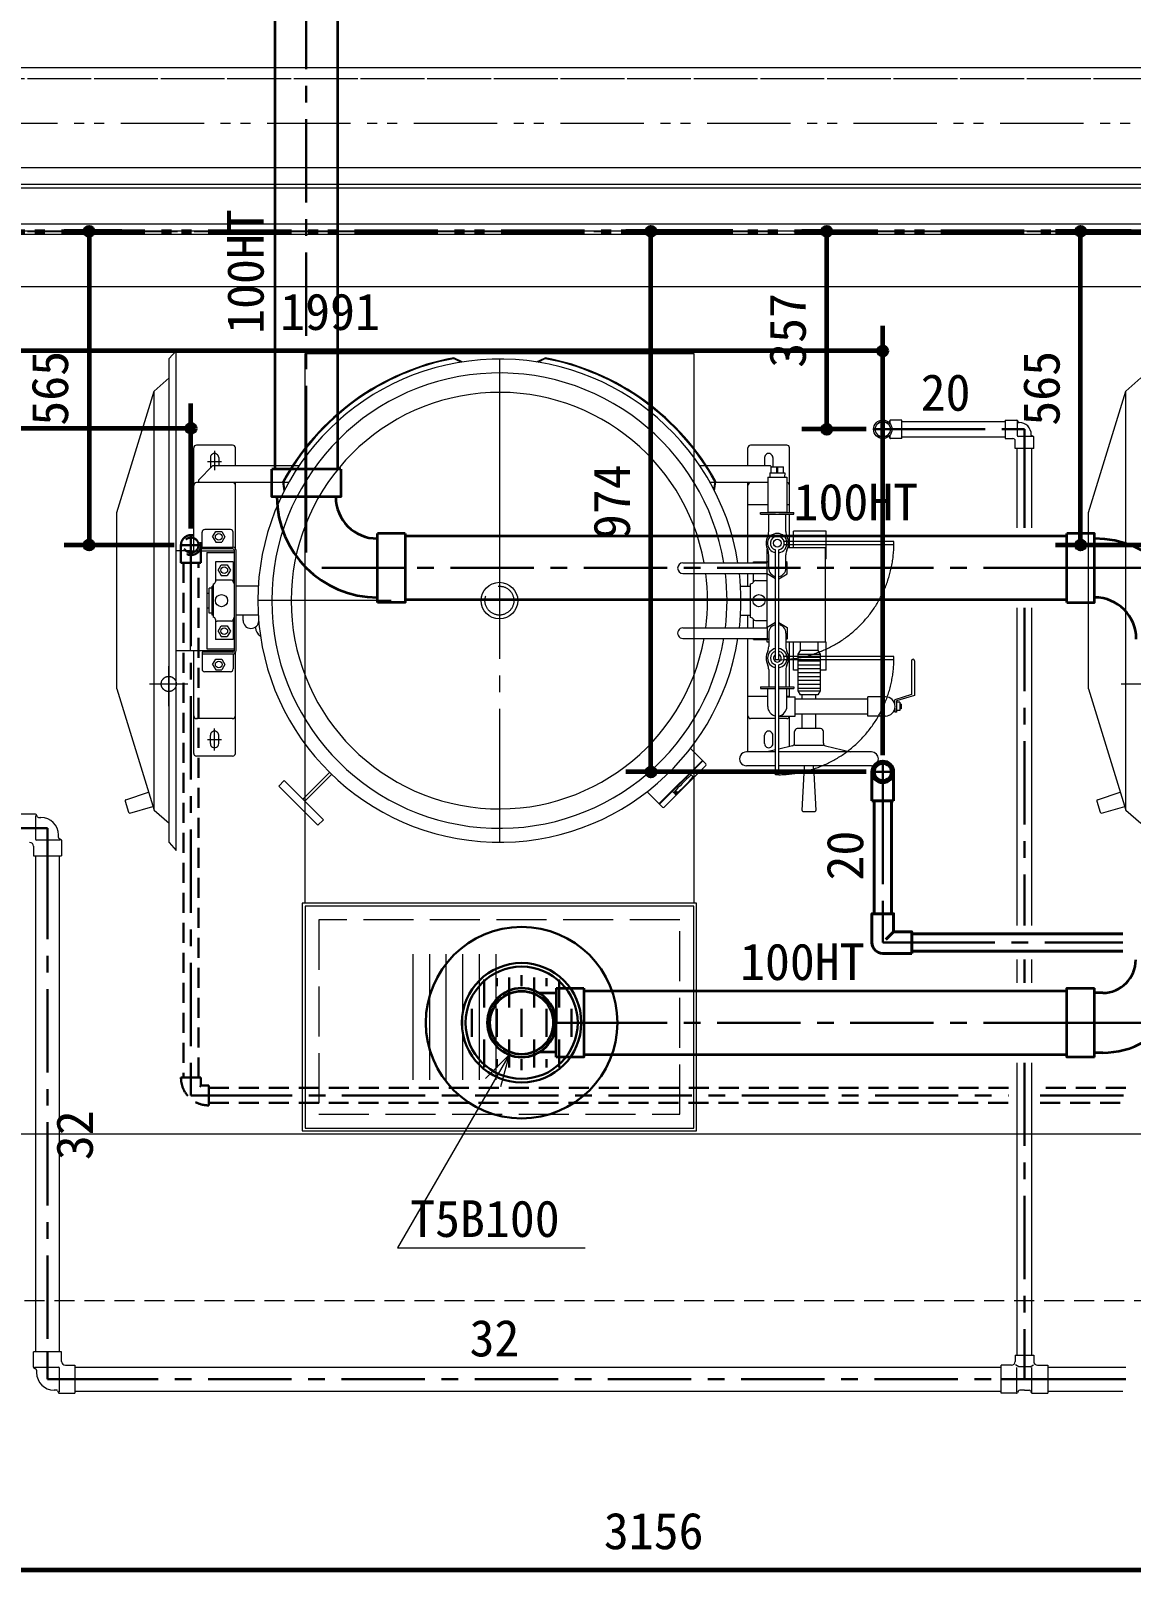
# Model space of a CAD drawing. Units: millimetres at full size, sheet at 1:30. Extents: x -16828 to 149130, y 47892 to 100313.
# Drawn here: x 6641 to 8623, y 61140 to 63912 of the extents above; entities that cross this region are included whole.
import ezdxf
from ezdxf.enums import TextEntityAlignment as Align

# ---------------------------------------------------------------- set-up
doc = ezdxf.new("R2010")
doc.units = ezdxf.units.MM
doc.header["$LTSCALE"] = 30
doc.header["$PDMODE"] = 32
doc.header["$PDSIZE"] = 15
for name, pattern in [('CHAIN1', [8, 5, -1, 1, -1]), ('CHAIN2', [12, 9, -1, 1, -1]), ('DASHED1', [1.8, 1.2, -0.6]), ('DASHED3', [4, 3, -1]), ('DOUBLE_CHAIN1', [8.8, 5, -1, 0.6, -0.6, 0.6, -1]), ('LONG_CHAIN', [21, 18, -1, 1, -1]), ('LONG_DOUBLE_CHAIN', [21.8, 18, -1, 0.6, -0.6, 0.6, -1])]:
    doc.linetypes.add(name, pattern=pattern)
for name, color, linetype, lineweight in [('0-0', 7, 'CHAIN2', 15), ('0-1', 7, 'Continuous', 15), ('2-0_通芯', 7, 'DOUBLE_CHAIN1', 15), ('2-1_躯体', 7, 'Continuous', 15), ('2-3_間仕切り', 7, 'Continuous', 15), ('2-B_金物', 7, 'Continuous', 15), ('3-4_AIHO30-厨房機器', 7, 'Continuous', 15), ('9-6_無題7', 7, 'Continuous', 15), ('9-9_配管－汚水１：硬質塩ビ管（ＤＶ）', 2, 'Continuous', 30), ('9-A_配管－給水３：ＶＬＰ(ＶＤ)', 5, 'Continuous', 40), ('9-B_配管－給湯１２：ＨＴＬＰ（ＵＸ）', 3, 'Continuous', 20), ('9-C_配管－ガス３：ねじ込み', 2, 'DASHED1', 30), ('9-E_配管－給湯１：ＣＵＰ(Ｍ)', 1, 'Continuous', 60)]:
    doc.layers.add(name, color=color, linetype=linetype, lineweight=lineweight)
doc.styles.add('ＭＳ ゴシック', font='')
doc.styles.get('ＭＳ ゴシック').set_extended_font_data('MS Gothic')

msp = doc.modelspace()

# ---------------------------------------------------------------- linework, layer by layer
at = {"layer": '0-0'}
msp.add_line((-9565.04, 63550.86), (35684.96, 63550.86), dxfattribs=at)
at = {"layer": '0-1'}
for p, q in [((-6110.04, 63845.86), (25484.96, 63845.86)), ((6459.96, 63665.86), (11909.96, 63665.86)), ((11909.96, 63450.86), (6459.96, 63450.86))]:
    msp.add_line(p, q, dxfattribs=at)
at = {"layer": '0-1', "linetype": 'DASHED3'}
msp.add_line((-925.04, 63825.86), (25384.96, 63825.86), dxfattribs=at)
at = {"layer": '0-1', "linetype": 'DASHED1'}
for p, q in [((6359.96, 61925.86), (12009.96, 61925.86)), ((6359.96, 61625.86), (12009.96, 61625.86))]:
    msp.add_line(p, q, dxfattribs=at)
at = {"layer": '0-1'}
msp.add_lwpolyline([(6359.96, 63275.86), (6359.96, 61925.86), (12009.96, 61925.86), (12009.96, 63275.86)], dxfattribs=at)
at = {"layer": '2-0_通芯'}
msp.add_line((-9565.04, 63745.86), (35684.96, 63745.86), dxfattribs=at)
at = {"layer": '2-0_通芯', "color": 1, "lineweight": 60}
msp.add_line((-10727.74, 63550.86), (35684.96, 63550.86), dxfattribs=at)
at = {"layer": '2-1_躯体'}
for p, q in [((4499.96, 63845.86), (12639.96, 63845.86)), ((6459.96, 63665.86), (11909.96, 63665.86))]:
    msp.add_line(p, q, dxfattribs=at)
at = {"layer": '2-1_躯体', "linetype": 'DASHED3'}
msp.add_line((4499.96, 63825.86), (12639.96, 63825.86), dxfattribs=at)
at = {"layer": '2-3_間仕切り'}
for p, q in [((6587.46, 63635.86), (11879.96, 63635.86)), ((6587.46, 63564.36), (11808.46, 63564.36))]:
    msp.add_line(p, q, dxfattribs=at)
for points in [[(6587.46, 63629.36), (11873.46, 63629.36), (11873.46, 63239.36)], [(6587.46, 63551.86), (11795.96, 63551.86), (11795.96, 63161.86)], [(6587.46, 63545.86), (11789.96, 63545.86), (11789.96, 63155.86)]]:
    msp.add_lwpolyline(points, dxfattribs=at)
at = {"layer": '2-B_金物'}
for p, q in [((7134.96, 63330.86), (7834.96, 63330.86)), ((7134.96, 62340.86), (7134.96, 63330.86)), ((7834.96, 63330.86), (7834.96, 62340.86)), ((7839.96, 62340.86), (7129.96, 62340.86)), ((7129.96, 62340.86), (7129.96, 61930.86)), ((7834.96, 62335.86), (7134.96, 62335.86)), ((7134.96, 62335.86), (7134.96, 61935.86)), ((7328.77, 62248.97), (7328.77, 62022.75)), ((7358.77, 62248.97), (7358.77, 62022.75)), ((7388.77, 62248.97), (7388.77, 62022.75)), ((7418.77, 62248.97), (7418.77, 62022.75)), ((7448.77, 62248.97), (7448.77, 62022.75)), ((7478.77, 62248.97), (7478.77, 62022.75))]:
    msp.add_line(p, q, dxfattribs=at)
at = {"layer": '2-B_金物', "linetype": 'DASHED3'}
for p, q in [((7809.96, 62310.86), (7159.96, 62310.86)), ((7159.96, 62310.86), (7159.96, 61960.86))]:
    msp.add_line(p, q, dxfattribs=at)
at = {"layer": '2-B_金物'}
for points in [[(7129.96, 61930.86), (7839.96, 61930.86), (7839.96, 62340.86)], [(7134.96, 61935.86), (7834.96, 61935.86), (7834.96, 62335.86)]]:
    msp.add_lwpolyline(points, dxfattribs=at)
at = {"layer": '2-B_金物', "linetype": 'DASHED3'}
msp.add_lwpolyline([(7159.96, 61960.86), (7809.96, 61960.86), (7809.96, 62310.86)], dxfattribs=at)
at = {"layer": '3-4_AIHO30-厨房機器'}
for p, q in [((6890.2, 63321.61), (6902.7, 63335.9)), ((6890.2, 62450.11), (6890.2, 63321.61)), ((6902.7, 62435.82), (6902.7, 63335.9)), ((7415.33, 63315.25), (7402.44, 63321.58)), ((7418.07, 63315.69), (7402.67, 63323.25)), ((7551.85, 63315.69), (7567.26, 63323.25)), ((7554.6, 63315.25), (7567.49, 63321.58)), ((6862.96, 63262.99), (6890.2, 63286.77)), ((8612.96, 63262.99), (8640.2, 63286.77)), ((6796.2, 63044.66), (6862.96, 63262.99)), ((6862.96, 62508.73), (6862.96, 63262.99)), ((8546.2, 63044.66), (8612.96, 63262.99)), ((8612.96, 62508.73), (8612.96, 63262.99)), ((6934.46, 62975.36), (6934.46, 63160.86)), ((7004.46, 63165.86), (6939.46, 63165.86)), ((7009.46, 63128.36), (7009.46, 63160.86)), ((7932.46, 63128.36), (7932.46, 63160.86)), ((8002.46, 63165.86), (7937.46, 63165.86)), ((8007.46, 63044.36), (8007.46, 63160.86)), ((6968.46, 63128.36), (6943.46, 63103.36)), ((6964.46, 63143.36), (6964.46, 63128.36)), ((7111.76, 63128.36), (6968.46, 63128.36)), ((6979.46, 63143.36), (6979.46, 63128.36)), ((7123.83, 63128.36), (7113.67, 63128.36)), ((7856.25, 63128.36), (7846.1, 63128.36)), ((7973.46, 63128.36), (7858.16, 63128.36)), ((7962.46, 63143.36), (7962.46, 63128.36)), ((7973.46, 63128.36), (7974.99, 63126.83)), ((7974.46, 63126.83), (7996.46, 63126.83)), ((7974.46, 63115.83), (7974.46, 63126.83)), ((7977.46, 63143.36), (7977.46, 63126.83)), ((7984.39, 63115.83), (7984.39, 63126.83)), ((7986.54, 63115.83), (7986.54, 63126.83)), ((7996.46, 63115.83), (7996.46, 63126.83)), ((7095.3, 63098.36), (6939.46, 63098.36)), ((6943.46, 63098.36), (6943.46, 63103.36)), ((7009.46, 62979.83), (7009.46, 63098.36)), ((7097.4, 63083.4), (7095.02, 63100.4)), ((7098.67, 63085.87), (7096.68, 63100.09)), ((7105.4, 63098.36), (7096.92, 63098.36)), ((7873.01, 63098.36), (7864.53, 63098.36)), ((7871.25, 63085.87), (7873.25, 63100.09)), ((7872.52, 63083.4), (7874.91, 63100.4)), ((7968.21, 63098.36), (7874.62, 63098.36)), ((7932.46, 62953.86), (7932.46, 63098.36)), ((7968.21, 63108.36), (7968.21, 63044.36)), ((7972.01, 63115.83), (7998.92, 63115.83)), ((7972.01, 63115.83), (7972.24, 63108.36)), ((7998.92, 63115.83), (7998.68, 63108.36)), ((6796.2, 62727.06), (6796.2, 63044.66)), ((7968.21, 63058.36), (7932.46, 63058.36)), ((7955.46, 63044.36), (7982.46, 63044.36)), ((7955.46, 63041.36), (7955.46, 63044.36)), ((7955.46, 63041.36), (8015.46, 63041.36)), ((7969.96, 63010.09), (7969.96, 63041.36)), ((7988.46, 63044.36), (8015.46, 63044.36)), ((8000.96, 63010.09), (8000.96, 63041.36)), ((8007.46, 63058.36), (8002.71, 63058.36)), ((8007.46, 62980.86), (8007.46, 63041.36)), ((8015.46, 63041.36), (8015.46, 63044.36)), ((8546.2, 62727.06), (8546.2, 63044.66)), ((6949.46, 62978.86), (6949.46, 63008.86)), ((7000.46, 63013.86), (6954.46, 63013.86)), ((7005.46, 62981.84), (7005.46, 63008.86)), ((8073.66, 63010.86), (8014.66, 63010.86)), ((8014.66, 62980.86), (8014.66, 63010.86)), ((8073.66, 62960.86), (8073.66, 63010.86)), ((6949.46, 62981.86), (7004.96, 62981.86)), ((6968.49, 63000.86), (6973.98, 62991.36)), ((6973.98, 62991.36), (6984.95, 62991.36)), ((8072.46, 62980.86), (8004.23, 62980.86)), ((8072.46, 62810.86), (8072.46, 62980.86)), ((6902.7, 62975.86), (6927.96, 62975.86)), ((6927.96, 62975.86), (6927.96, 62795.86)), ((6927.96, 62975.36), (7007.96, 62975.36)), ((7004.96, 62978.86), (6949.46, 62978.86)), ((6957.96, 62972.36), (6957.96, 62799.36)), ((6957.96, 62972.36), (7007.96, 62972.36)), ((6973.46, 62955.86), (6973.46, 62919.86)), ((7005.46, 62955.86), (6973.46, 62955.86)), ((7005.46, 62955.86), (7005.46, 62919.86)), ((7007.96, 62795.86), (7007.96, 62975.86)), ((7010.96, 62795.86), (7010.96, 62975.86)), ((7815.46, 62953.86), (7967.46, 62953.86)), ((7942.46, 62955.86), (7967.46, 62955.86)), ((7942.46, 62953.86), (7942.46, 62955.86)), ((7967.46, 62954.75), (7967.46, 62978.59)), ((7969.96, 62956.2), (7967.46, 62954.75)), ((7967.46, 62933.97), (7967.46, 62954.75)), ((7969.96, 62944.36), (7969.96, 62968.63)), ((7982.46, 62779.36), (7982.46, 62977.23)), ((7988.46, 62779.36), (7988.46, 62977.23)), ((8000.96, 62944.36), (8000.96, 62968.63)), ((8003.46, 62954.75), (8000.96, 62956.2)), ((8003.46, 62933.97), (8003.46, 62954.75)), ((8073.66, 62960.86), (8072.46, 62960.86)), ((6978.49, 62940.86), (6983.98, 62950.36)), ((6978.49, 62940.86), (6983.98, 62931.36)), ((6983.98, 62950.36), (6994.95, 62950.36)), ((6983.98, 62931.36), (6994.95, 62931.36)), ((6994.95, 62950.36), (7000.43, 62940.86)), ((7000.43, 62940.86), (6994.95, 62931.36)), ((7815.46, 62934.86), (7967.46, 62934.86)), ((7932.46, 62911.86), (7932.46, 62934.86)), ((7942.46, 62919.04), (7942.46, 62934.86)), ((7967.46, 62837.75), (7967.46, 62933.97)), ((7982.46, 62925.31), (7967.46, 62933.97)), ((7988.46, 62925.31), (8003.46, 62933.97)), ((6957.96, 62899.08), (6962.46, 62899.08)), ((6967.51, 62908.36), (6962.46, 62908.36)), ((6962.46, 62863.36), (6962.46, 62908.36)), ((6967.51, 62859.81), (6967.51, 62911.91)), ((6969.46, 62911.91), (6967.51, 62911.91)), ((6969.46, 62915.86), (6969.46, 62855.86)), ((7002.46, 62922.86), (6976.46, 62922.86)), ((7050.7, 62911.86), (7010.96, 62911.86)), ((7919.23, 62911.86), (7937.46, 62911.86)), ((7937.46, 62855.36), (7937.46, 62916.36)), ((7946.28, 62921.86), (7967.46, 62921.86)), ((6957.96, 62872.64), (6962.46, 62872.64)), ((6967.51, 62863.36), (6962.46, 62863.36)), ((6969.46, 62859.81), (6967.51, 62859.81)), ((6973.46, 62851.86), (6973.46, 62815.86)), ((7002.46, 62848.86), (6976.46, 62848.86)), ((7005.46, 62851.86), (7005.46, 62815.86)), ((7050.7, 62859.86), (7010.96, 62859.86)), ((7023.46, 62849.86), (7023.46, 62859.86)), ((7919.23, 62859.86), (7937.46, 62859.86)), ((7932.46, 62836.86), (7932.46, 62859.86)), ((7942.46, 62836.86), (7942.46, 62852.68)), ((7946.28, 62849.86), (7967.46, 62849.86)), ((7982.46, 62846.41), (7967.46, 62837.75)), ((7988.46, 62846.41), (8003.46, 62837.75)), ((7005.46, 62815.86), (6973.46, 62815.86)), ((6978.49, 62830.86), (6983.98, 62840.36)), ((6978.49, 62830.86), (6983.98, 62821.36)), ((6983.98, 62840.36), (6994.95, 62840.36)), ((6983.98, 62821.36), (6994.95, 62821.36)), ((6994.95, 62840.36), (7000.43, 62830.86)), ((7000.43, 62830.86), (6994.95, 62821.36)), ((7029.46, 62836.86), (7029.46, 62838.37)), ((7045.46, 62836.86), (7045.46, 62838.37)), ((7815.44, 62836.86), (7967.46, 62836.86)), ((7815.44, 62817.86), (7967.46, 62817.86)), ((7932.46, 62613.36), (7932.46, 62817.86)), ((7942.46, 62815.86), (7942.46, 62817.86)), ((7942.46, 62815.86), (7967.46, 62815.86)), ((7967.46, 62837.75), (7967.46, 62816.97)), ((7967.46, 62810.86), (7967.46, 62816.97)), ((7969.96, 62815.53), (7967.46, 62816.97)), ((7969.96, 62827.36), (7969.96, 62803.09)), ((8000.96, 62827.36), (8000.96, 62803.09)), ((8003.46, 62816.97), (8000.96, 62815.52)), ((8003.46, 62837.75), (8003.46, 62816.97)), ((6902.7, 62795.86), (6927.96, 62795.86)), ((6927.96, 62796.36), (7007.96, 62796.36)), ((6934.46, 62610.86), (6934.46, 62796.36)), ((7004.96, 62792.86), (6949.46, 62792.86)), ((6949.46, 62792.86), (6949.46, 62762.86)), ((6949.46, 62789.86), (7004.96, 62789.86)), ((6957.96, 62799.36), (7007.96, 62799.36)), ((7005.46, 62789.88), (7005.46, 62762.86)), ((7009.46, 62610.86), (7009.46, 62791.89)), ((7969.96, 62810.86), (7967.46, 62810.86)), ((8073.66, 62810.86), (8000.96, 62810.86)), ((8007.46, 62730.36), (8007.46, 62810.86)), ((8014.66, 62760.86), (8014.66, 62810.86)), ((8026.46, 62796.36), (8022.46, 62789.43)), ((8022.46, 62789.43), (8022.46, 62723.29)), ((8022.46, 62789.43), (8062.46, 62789.43)), ((8026.46, 62810.86), (8026.46, 62796.36)), ((8058.46, 62796.36), (8026.46, 62796.36)), ((8058.46, 62810.86), (8058.46, 62796.36)), ((8058.46, 62796.36), (8062.46, 62789.43)), ((8062.46, 62789.43), (8062.46, 62723.29)), ((8073.66, 62760.86), (8073.66, 62810.86)), ((6968.49, 62770.86), (6973.98, 62761.36)), ((6973.98, 62761.36), (6984.95, 62761.36)), ((7969.96, 62761.63), (7969.96, 62730.36)), ((7988.46, 62779.36), (7982.46, 62779.36)), ((7982.46, 62572.36), (7982.46, 62770.23)), ((7988.46, 62572.36), (7988.46, 62770.23)), ((8000.96, 62761.63), (8000.96, 62730.36)), ((8022.46, 62760.86), (8014.66, 62760.86)), ((8073.66, 62760.86), (8062.46, 62760.86)), ((8227.4, 62777.74), (8227.4, 62716.82)), ((8232.4, 62777.74), (8232.4, 62715.24)), ((7000.46, 62757.86), (6954.46, 62757.86)), ((6796.2, 62727.06), (6862.96, 62508.73)), ((7968.21, 62713.36), (7932.46, 62713.36)), ((7955.46, 62730.36), (7982.46, 62730.36)), ((7955.46, 62730.36), (7955.46, 62727.36)), ((7955.46, 62727.36), (7982.46, 62727.36)), ((7968.21, 62695.36), (7968.21, 62727.36)), ((7988.46, 62730.36), (8015.46, 62730.36)), ((7988.46, 62727.36), (8015.46, 62727.36)), ((8002.71, 62695.36), (8002.71, 62727.36)), ((8007.46, 62713.36), (8002.71, 62713.36)), ((8002.71, 62712.61), (8017.46, 62712.61)), ((8007.46, 62712.61), (8007.46, 62727.36)), ((8015.46, 62730.36), (8015.46, 62727.36)), ((8017.46, 62678.11), (8017.46, 62712.61)), ((8017.46, 62708.96), (8148.4, 62708.96)), ((8022.46, 62723.29), (8026.46, 62716.36)), ((8022.46, 62723.29), (8062.46, 62723.29)), ((8058.46, 62716.36), (8026.46, 62716.36)), ((8029.96, 62708.96), (8029.96, 62716.36)), ((8054.96, 62708.96), (8054.96, 62716.36)), ((8062.46, 62723.29), (8058.46, 62716.36)), ((8180.4, 62712.61), (8148.4, 62712.61)), ((8227.4, 62716.82), (8197.4, 62707.45)), ((8197.4, 62698.29), (8197.4, 62707.45)), ((8232.4, 62715.24), (8200.4, 62705.24)), ((8200.4, 62705.24), (8200.4, 62685.24)), ((8546.2, 62727.06), (8612.96, 62508.73)), ((7988.46, 62678.11), (8017.46, 62678.11)), ((8007.46, 62623.16), (8007.46, 62678.11)), ((8017.46, 62681.76), (8148.4, 62681.76)), ((8029.96, 62655.36), (8029.96, 62681.76)), ((8054.96, 62655.36), (8054.96, 62681.76)), ((8197.4, 62702.98), (8195.94, 62702.98)), ((8197.4, 62687.74), (8195.94, 62687.74)), ((8197.4, 62692.43), (8197.4, 62685.24)), ((8200.4, 62685.24), (8197.4, 62685.24)), ((8206.4, 62702.74), (8200.4, 62702.74)), ((8206.4, 62687.74), (8200.4, 62687.74)), ((8206.4, 62702.74), (8206.4, 62687.74)), ((8208.4, 62699.24), (8206.4, 62699.24)), ((8208.4, 62691.24), (8206.4, 62691.24)), ((8208.4, 62699.24), (8208.4, 62691.24)), ((7004.46, 62673.36), (6939.46, 62673.36)), ((6940.12, 62673.36), (6940.99, 62673.36)), ((7003.78, 62673.36), (7004.46, 62673.36)), ((7982.46, 62673.36), (7937.46, 62673.36)), ((8002.46, 62673.36), (7988.46, 62673.36)), ((8016.46, 62629.28), (8016.46, 62650.36)), ((8063.46, 62655.36), (8021.46, 62655.36)), ((8068.46, 62629.28), (8068.46, 62650.36)), ((6964.46, 62628.36), (6964.46, 62643.36)), ((6964.46, 62628.36), (6964.46, 62643.36)), ((6979.46, 62628.36), (6979.46, 62643.36)), ((7962.46, 62628.36), (7962.46, 62643.36)), ((7977.46, 62628.36), (7977.46, 62643.36)), ((8012.65, 62624.43), (7988.46, 62618.5)), ((8016.46, 62625.36), (8068.46, 62625.36)), ((8072.27, 62624.43), (8117.44, 62613.36)), ((7004.46, 62605.86), (6939.46, 62605.86)), ((7850.47, 62598.14), (7772.68, 62520.36)), ((7851.17, 62597.43), (7773.39, 62519.65)), ((7828.98, 62619.63), (7856.76, 62591.85)), ((7982.46, 62613.36), (7929.96, 62613.36)), ((7982.46, 62617.03), (7967.48, 62613.36)), ((8154.96, 62613.36), (7988.46, 62613.36)), ((7130.98, 62528.34), (7179.14, 62576.51)), ((7134.52, 62524.81), (7182.72, 62573.01)), ((7856.76, 62589.02), (7781.81, 62514.06)), ((7828.21, 62574.47), (7830.49, 62571.94)), ((7830.49, 62571.94), (7833.99, 62568.44)), ((7982.46, 62588.36), (7929.96, 62588.36)), ((7988.46, 62572.36), (7982.46, 62572.36)), ((8154.96, 62588.36), (7988.46, 62588.36)), ((8030.08, 62507.97), (8033.96, 62575.86)), ((8033.96, 62575.86), (8050.96, 62575.86)), ((8034.46, 62575.86), (8034.46, 62588.36)), ((8050.46, 62575.86), (8050.46, 62588.36)), ((8050.96, 62575.86), (8054.84, 62507.98)), ((6812.28, 62527.34), (6853.19, 62540.77)), ((7097.39, 62561.93), (7168.1, 62491.22)), ((7751.19, 62541.85), (7778.98, 62514.06)), ((7796.35, 62542.61), (7798.88, 62540.34)), ((7798.88, 62540.34), (7802.38, 62536.84)), ((8562.28, 62527.34), (8603.19, 62540.77)), ((6810.99, 62524.86), (6817.12, 62504.68)), ((6819.58, 62503.33), (6861.04, 62514.94)), ((8560.99, 62524.86), (8567.12, 62504.68)), ((8569.58, 62503.33), (8611.04, 62514.94)), ((6862.96, 62508.73), (6890.2, 62484.95)), ((7168.1, 62491.22), (7158.2, 62481.32)), ((8032.08, 62505.86), (8052.85, 62505.86)), ((8612.96, 62508.73), (8640.2, 62484.95)), ((6890.2, 62450.11), (6902.7, 62435.82))]:
    msp.add_line(p, q, dxfattribs=at)
at = {"layer": '3-4_AIHO30-厨房機器', "linetype": 'LONG_CHAIN'}
for p, q in [((7484.96, 63320.86), (7484.96, 62450.86)), ((6971.96, 63155.86), (6971.96, 63121.01)), ((6984.46, 63135.86), (6959.46, 63135.86)), ((7919.96, 62885.86), (7049.96, 62885.86)), ((6889.46, 62696.06), (6889.46, 62767.73)), ((6854.51, 62735.86), (6923.63, 62735.86)), ((8604.51, 62735.86), (8673.63, 62735.86)), ((6971.96, 62615.86), (6971.96, 62655.86)), ((6959.5, 62635.86), (6984.46, 62635.86))]:
    msp.add_line(p, q, dxfattribs=at)
at = {"layer": '3-4_AIHO30-厨房機器', "linetype": 'LONG_DOUBLE_CHAIN'}
for p, q in [((8195.46, 62992.36), (7997.6, 62992.36)), ((8195.46, 62986.36), (7997.6, 62986.36)), ((8195.46, 62785.36), (7997.6, 62785.36)), ((8195.46, 62779.36), (7997.6, 62779.36))]:
    msp.add_line(p, q, dxfattribs=at)
at = {"layer": '3-4_AIHO30-厨房機器', "linetype": 'DASHED3'}
for p, q in [((8022.46, 62784.36), (8062.46, 62784.36)), ((8022.46, 62777.36), (8062.46, 62777.36)), ((8022.46, 62770.36), (8062.46, 62770.36)), ((8022.46, 62763.36), (8062.46, 62763.36)), ((8022.46, 62756.36), (8062.46, 62756.36)), ((8022.46, 62749.36), (8062.46, 62749.36)), ((8022.46, 62742.36), (8062.46, 62742.36)), ((8022.46, 62735.36), (8062.46, 62735.36)), ((8022.46, 62728.36), (8062.46, 62728.36))]:
    msp.add_line(p, q, dxfattribs=at)
at = {"layer": '3-4_AIHO30-厨房機器'}
for points in [[(7968.21, 63108.36), (8002.71, 63108.36), (8002.71, 63044.36), (7968.21, 63044.36)], [(6968.49, 63000.86), (6973.98, 63010.36), (6984.95, 63010.36), (6990.43, 63000.86), (6984.95, 62991.36)], [(6968.49, 62770.86), (6973.98, 62780.36), (6984.95, 62780.36), (6990.43, 62770.86), (6984.95, 62761.36)], [(8180.4, 62678.11), (8148.4, 62678.11), (8148.4, 62712.61)], [(7097.39, 62561.93), (7087.49, 62552.03), (7158.2, 62481.32)]]:
    msp.add_lwpolyline(points, dxfattribs=at)
for centre, radius in [((6979.46, 63000.86), 6), ((7985.46, 62989.36), 7), ((6989.46, 62940.86), 6), ((7484.96, 62885.86), 33), ((6984.46, 62885.86), 11), ((7952.46, 62885.86), 11), ((6989.46, 62830.86), 6), ((6979.46, 62770.86), 6)]:
    msp.add_circle(centre, radius, dxfattribs=at)
at = {"layer": '3-4_AIHO30-厨房機器', "linetype": 'DASHED3'}
for centre, radius in [((7484.96, 62885.86), 26), ((6889.46, 62735.86), 13.6)]:
    msp.add_circle(centre, radius, dxfattribs=at)
at = {"layer": '3-4_AIHO30-厨房機器'}
for centre, radius, start, end in [((7484.96, 62885.86), 435, 8.99345, 351.00654), ((7484.96, 62885.86), 445.06, 100.65595, 151.18137), ((7484.96, 62885.86), 443.46, 100.72467, 151.11265), ((7484.96, 62885.86), 445.06, 28.81863, 79.34405), ((7484.96, 62885.86), 443.46, 28.88735, 79.27533), ((7484.96, 62885.86), 410, 9.54681, 350.45315), ((7484.96, 62885.86), 375, 10.44743, 349.55255), ((6939.46, 63160.86), 5, 90, 180.00001), ((6971.96, 63143.36), 7.5, 0, 180.00001), ((7004.46, 63160.86), 5, 0, 90), ((7937.46, 63160.86), 5, 90, 180.00001), ((7969.96, 63143.36), 7.5, 0, 180.00001), ((8002.46, 63160.86), 5, 0, 90), ((6971.96, 63128.36), 7.5, 179.99999, 205.73166), ((6939.46, 63093.36), 5, 90, 180.00001), ((7004.46, 63093.36), 5, 0, 90), ((7937.46, 63093.36), 5, 90, 180.00001), ((8002.46, 63093.36), 5, 0, 87.13367), ((6954.46, 63008.86), 5, 90, 179.99998), ((7000.46, 63008.86), 5, 359.99998, 90.00002), ((7949.96, 63010.09), 20, 335.50536, 360), ((8020.96, 63010.09), 20, 180.00001, 204.49465), ((7004.96, 62975.86), 6, 0, 90), ((7995.46, 62989.36), 30, 155.50535, 204.49465), ((7985.46, 62989.36), 17.5, 279.87089, 260.12912), ((7985.46, 62989.36), 12.5, 283.88654, 256.11346), ((7975.46, 62989.36), 30, 335.50536, 24.49465), ((7004.96, 62975.86), 3, 0, 90), ((7815.46, 62944.36), 9.5, 90, 270), ((7949.96, 62968.63), 20, 360, 24.49465), ((8020.96, 62968.63), 20, 155.50535, 180.00001), ((7484.96, 62885.86), 375, 352.49186, 7.50814), ((7484.96, 62885.86), 410, 353.13604, 6.86396), ((7484.96, 62885.86), 435, 353.53225, 6.46775), ((7985.46, 62944.36), 15.5, 180.00001, 258.84009), ((7985.46, 62944.36), 15.5, 281.15991, 0), ((6969.46, 62919.86), 4, 270, 0), ((6976.46, 62919.86), 3, 90, 180.00001), ((7002.46, 62919.86), 3, 0, 90), ((7009.46, 62919.86), 4, 179.99999, 247.9757), ((7937.46, 62922.36), 6, 270, 333.9136), ((7946.28, 62918.04), 3.82, 90, 153.9136), ((6969.46, 62851.86), 4, 0, 90), ((6976.46, 62851.86), 3, 179.99999, 270), ((7002.46, 62851.86), 3, 270, 0), ((7009.46, 62851.86), 4, 112.02431, 180.00001), ((7037.46, 62849.86), 14, 179.99999, 359.62785), ((7937.46, 62849.36), 6, 26.0864, 90), ((7946.28, 62853.68), 3.82, 206.0864, 270), ((7985.46, 62827.36), 15.5, 101.15991, 180.00001), ((7985.46, 62827.36), 15.5, 360, 78.84009), ((7815.46, 62827.36), 9.5, 89.99999, 270), ((7004.96, 62795.86), 6, 270, 0), ((7004.96, 62795.86), 3, 270, 0), ((7995.46, 62782.36), 30, 155.50535, 204.49465), ((7985.46, 62782.36), 17.5, 99.87086, 260.12912), ((7949.96, 62803.09), 20, 335.50535, 0), ((7985.46, 62782.36), 12.5, 103.8865, 256.11346), ((7985.46, 62782.36), 7, 115.37687, 64.62313), ((7985.46, 62782.36), 17.5, 279.87089, 80.12914), ((7985.46, 62782.36), 12.5, 283.88654, 76.1135), ((8020.96, 62803.09), 20, 179.99999, 204.49465), ((7975.46, 62782.36), 30, 335.50535, 24.49464), ((6954.46, 62762.86), 5, 179.99987, 269.99986), ((7000.46, 62762.86), 5, 269.99985, 359.99989), ((7949.96, 62761.63), 20, 0, 24.49464), ((8020.96, 62761.63), 20, 155.50535, 179.99999), ((8229.9, 62777.74), 2.5, 0, 180.00001), ((8180.4, 62695.36), 17.25, 270, 90), ((6939.46, 62678.36), 5, 180.00001, 270), ((7004.46, 62678.36), 5, 270, 0.00001), ((7937.46, 62678.36), 5, 179.99999, 270), ((7985.46, 62695.36), 17.25, 179.99999, 259.98476), ((7985.46, 62695.36), 17.25, 280.01525, 0), ((8002.46, 62678.36), 5, 270, 357.13297), ((6971.96, 62643.36), 7.5, 0, 180.00001), ((7969.96, 62643.36), 7.5, 0, 180.00001), ((8021.46, 62650.36), 5, 89.99996, 179.99995), ((8063.46, 62650.36), 5, 359.99999, 89.99996), ((6971.96, 62628.36), 7.5, 179.99999, 0.00001), ((7969.96, 62628.36), 7.5, 179.99999, 0.00001), ((7969.96, 62643.36), 7.5, 0, 11.81204), ((8011.46, 62629.28), 5, 283.76637, 0.00005), ((8073.46, 62629.28), 5, 179.99996, 256.23365), ((6939.46, 62610.86), 5, 179.99999, 270), ((7004.46, 62610.86), 5, 270, 0), ((7929.96, 62600.86), 12.5, 89.99998, 270), ((8154.96, 62600.86), 12.5, 270.00001, 89.99996), ((8064.16, 62306.66), 353.53, 131.37555, 138.62445), ((7568.69, 62802.13), 353.54, 311.37571, 318.62429), ((7855.35, 62590.43), 2, 315, 45), ((6812.9, 62525.44), 2, 108.18203, 196.90901), ((7780.39, 62515.48), 2, 225, 315), ((8562.9, 62525.44), 2, 108.18203, 196.90901), ((6819.04, 62505.26), 2, 196.909, 285.63597), ((8032.08, 62507.86), 2, 176.72949, 269.99997), ((8052.85, 62507.86), 2, 269.99998, 3.27046), ((8569.04, 62505.26), 2, 196.909, 285.63597)]:
    msp.add_arc(centre, radius, start, end, dxfattribs=at)
at = {"layer": '3-4_AIHO30-厨房機器', "linetype": 'LONG_DOUBLE_CHAIN'}
for centre, start, end in [((7985.46, 62989.36), 270.81853, 0.81851), ((7985.46, 62782.36), 270.81854, 0.81855)]:
    msp.add_arc(centre, 210, start, end, dxfattribs=at)
at = {"layer": '3-4_AIHO30-厨房機器'}
msp.add_ellipse((7097.46, 62836.86), major_axis=(52, 0), ratio=0.5, start_param=3.1415927, end_param=3.745515, dxfattribs=at)
msp.add_ellipse((7803.1, 62541.06), major_axis=(-1.24, -1.24), ratio=0.70712, dxfattribs=at)
at = {"layer": '9-6_無題7', "color": 2, "lineweight": 30}
for p, q in [((7480.07, 62191.61), (7480.07, 62206.25)), ((7502.52, 62207.17), (7502.52, 62153.13)), ((7524.96, 62191.61), (7524.96, 62211.61)), ((7547.41, 62207.17), (7547.41, 62153.13)), ((7569.85, 62191.61), (7569.85, 62206.25)), ((7457.63, 62203.63), (7457.63, 62153.13)), ((7592.3, 62203.63), (7592.3, 62153.13)), ((7435.19, 62151.11), (7435.19, 62100.61)), ((7480.07, 62151.11), (7480.07, 62100.61)), ((7502.52, 62160.86), (7502.52, 62164.59)), ((7524.96, 62151.11), (7524.96, 62100.61)), ((7547.41, 62160.86), (7547.41, 62164.59)), ((7569.85, 62151.11), (7569.85, 62100.61)), ((7614.74, 62151.11), (7614.74, 62100.61)), ((7457.63, 62095.61), (7457.63, 62045.11)), ((7502.52, 62095.61), (7502.52, 62045.11)), ((7547.41, 62095.61), (7547.41, 62045.11)), ((7592.3, 62095.61), (7592.3, 62045.11)), ((7502.52, 62090.86), (7502.52, 62087.13)), ((7547.41, 62090.86), (7547.41, 62087.13)), ((7480.07, 62060.11), (7480.07, 62045.47)), ((7524.96, 62060.11), (7524.96, 62040.11)), ((7569.85, 62060.11), (7569.85, 62045.47))]:
    msp.add_line(p, q, dxfattribs=at)
at = {"layer": '9-6_無題7'}
for p, q in [((7502.52, 62068.07), (7301.7, 61720.24)), ((7502.52, 62068.07), (7460.09, 62025.64)), ((7502.52, 62068.07), (7486.99, 62010.11)), ((7301.7, 61720.24), (7639.2, 61720.24))]:
    msp.add_line(p, q, dxfattribs=at)
at = {"layer": '9-6_無題7', "color": 2, "lineweight": 30}
for radius in [172.5, 107.5, 101]:
    msp.add_circle((7524.96, 62125.86), radius, dxfattribs=at)
at = {"layer": '9-9_配管－汚水１：硬質塩ビ管（ＤＶ）', "color": 6, "lineweight": 35}
for p, q in [((7080.22, 64020.15), (7080.22, 63122.67)), ((7194.22, 63122.67), (7194.22, 64020.15)), ((7199.22, 63122.67), (7075.22, 63122.67)), ((7315.22, 63006.67), (7265.22, 63006.67)), ((7265.22, 62882.67), (7265.22, 63006.67)), ((8506.96, 63001.67), (7315.22, 63001.67)), ((8506.96, 62882.67), (8506.96, 63006.67)), ((7315.22, 62887.67), (8506.96, 62887.67)), ((7586.96, 62178.86), (7557.13, 62178.86)), ((7586.96, 62187.86), (7636.96, 62187.86)), ((7586.96, 62187.86), (7586.96, 62125.86)), ((8506.96, 62182.86), (7636.96, 62182.86)), ((8556.96, 62063.86), (8556.96, 62187.86)), ((8571.78, 62179.62), (8556.96, 62179.62)), ((7586.96, 62063.86), (7586.96, 62125.86)), ((7586.96, 62072.86), (7557.13, 62072.86)), ((7636.96, 62068.86), (8506.96, 62068.86)), ((8571.88, 62071.82), (8556.96, 62071.82))]:
    msp.add_line(p, q, dxfattribs=at)
at = {"layer": '9-9_配管－汚水１：硬質塩ビ管（ＤＶ）', "linetype": 'CHAIN1'}
for p, q in [((7137.22, 63122.67), (7137.22, 64020.15)), ((7137.22, 63122.67), (7137.22, 62944.67)), ((7315.22, 62944.67), (7137.22, 62944.67)), ((8506.96, 62944.67), (7315.22, 62944.67)), ((8506.96, 62944.67), (8684.96, 62944.67)), ((7636.96, 62125.86), (7581.96, 62125.86)), ((7636.96, 62125.86), (8506.96, 62125.86)), ((8506.96, 62125.86), (8684.96, 62125.86))]:
    msp.add_line(p, q, dxfattribs=at)
at = {"layer": '9-9_配管－汚水１：硬質塩ビ管（ＤＶ）', "color": 6, "lineweight": 35}
for points in [[(7199.22, 63122.67), (7199.22, 63072.67), (7075.22, 63072.67), (7075.22, 63122.67)], [(7315.22, 63006.67), (7315.22, 62882.67), (7265.22, 62882.67)], [(8506.96, 62882.67), (8556.96, 62882.67), (8556.96, 63006.67), (8506.96, 63006.67)], [(7636.96, 62187.86), (7636.96, 62063.86), (7586.96, 62063.86)], [(8556.96, 62063.86), (8506.96, 62063.86), (8506.96, 62187.86), (8556.96, 62187.86)]]:
    msp.add_lwpolyline(points, dxfattribs=at)
msp.add_circle((7524.96, 62125.86), 57, dxfattribs=at)
for centre, radius, start, end in [((7265.22, 63072.67), 181, 180, 270), ((7265.22, 63072.67), 75, 180, 270), ((8556.96, 62816.67), 181, 0, 90), ((8556.96, 62816.67), 75, 0, 90), ((8571.78, 62238.9), 59.28, 270, 0), ((7524.96, 62125.86), 62, 90, 180), ((7524.96, 62125.86), 62, 270, 90), ((7524.96, 62125.86), 62, 180, 270), ((8571.88, 62220.02), 148.2, 270, 300)]:
    msp.add_arc(centre, radius, start, end, dxfattribs=at)
at = {"layer": '9-A_配管－給水３：ＶＬＰ(ＶＤ)', "color": 2, "linetype": 'CHAIN1', "lineweight": 30}
for p, q in [((8175.46, 62558.76), (8175.46, 62595.96)), ((8156.86, 62577.36), (8194.06, 62577.36)), ((8175.46, 62525.36), (8175.46, 62561.86)), ((8175.46, 62525.36), (8175.46, 62322.13)), ((8175.46, 62322.13), (8175.46, 62270.13)), ((8227.46, 62270.13), (8175.46, 62270.13)), ((8227.46, 62270.13), (8607.96, 62270.13))]:
    msp.add_line(p, q, dxfattribs=at)
at = {"layer": '9-A_配管－給水３：ＶＬＰ(ＶＤ)'}
for p, q in [((8155.96, 62525.36), (8155.96, 62577.36)), ((8194.96, 62525.36), (8194.96, 62577.36)), ((8155.96, 62525.36), (8194.96, 62525.36)), ((8159.96, 62525.36), (8159.96, 62322.13)), ((8190.96, 62322.13), (8190.96, 62525.36)), ((8194.96, 62289.63), (8181.17, 62275.84)), ((8607.96, 62285.63), (8227.46, 62285.63)), ((8227.46, 62250.63), (8175.46, 62250.63)), ((8227.46, 62254.63), (8607.96, 62254.63))]:
    msp.add_line(p, q, dxfattribs=at)
for points in [[(8155.96, 62270.13), (8155.96, 62322.13), (8194.96, 62322.13), (8194.96, 62291.58)], [(8196.91, 62289.63), (8227.46, 62289.63), (8227.46, 62250.63)]]:
    msp.add_lwpolyline(points, dxfattribs=at)
for radius in [19.5, 15.5]:
    msp.add_circle((8175.46, 62577.36), radius, dxfattribs=at)
for centre, radius in [((8196.91, 62291.58), 1.95), ((8175.46, 62270.13), 19.5)]:
    msp.add_arc(centre, radius, 180, 270, dxfattribs=at)
at = {"layer": '9-B_配管－給湯１２：ＨＴＬＰ（ＵＸ）', "color": 2, "linetype": 'CHAIN1', "lineweight": 30}
for p, q in [((8175.46, 63178.04), (8175.46, 63210.68)), ((8159.14, 63194.36), (8191.78, 63194.36)), ((8209.96, 63194.36), (8189.06, 63194.36)), ((8209.96, 63194.36), (8396.01, 63194.36)), ((8396.01, 63194.36), (8430.51, 63194.36)), ((8430.51, 63159.86), (8430.51, 63194.36)), ((8430.51, 63159.86), (8430.51, 63016.67)), ((8430.51, 62872.67), (8430.51, 62300.63)), ((6621.73, 62475.86), (6671.13, 62475.86)), ((6671.13, 62426.46), (6671.13, 62475.86)), ((6671.13, 62426.46), (6671.13, 61533.17)), ((8430.51, 62239.63), (8430.51, 62197.86)), ((8430.51, 62053.86), (8430.51, 61527.27)), ((6671.13, 61533.17), (6671.13, 61483.77)), ((8430.51, 61527.27), (8430.51, 61483.77)), ((6720.53, 61483.77), (6671.13, 61483.77)), ((6720.53, 61483.77), (8388.51, 61483.77)), ((8388.51, 61483.77), (8430.51, 61483.77)), ((8472.51, 61483.77), (8430.51, 61483.77)), ((8472.51, 61483.77), (8612.96, 61483.77))]:
    msp.add_line(p, q, dxfattribs=at)
at = {"layer": '9-B_配管－給湯１２：ＨＴＬＰ（ＵＸ）'}
for p, q in [((8188.3, 63210.43), (8186.83, 63207.24)), ((8188.66, 63204.51), (8188.66, 63210.85)), ((8396.01, 63207.96), (8209.96, 63207.96)), ((8396.01, 63211.01), (8396.01, 63177.71)), ((8396.01, 63211.01), (8416.77, 63211.01)), ((8417.31, 63210.85), (8417.31, 63183.16)), ((8417.67, 63210.43), (8419.14, 63207.24)), ((8420.05, 63206.66), (8421.31, 63206.66)), ((8188.3, 63178.29), (8186.83, 63181.48)), ((8188.66, 63177.87), (8188.66, 63184.21)), ((8209.96, 63177.71), (8189.2, 63177.71)), ((8209.96, 63180.76), (8396.01, 63180.76)), ((8396.01, 63177.71), (8409.86, 63177.71)), ((8447, 63181.16), (8419.31, 63181.16)), ((8442.81, 63183.9), (8442.81, 63185.16)), ((8446.57, 63181.53), (8443.39, 63182.99)), ((8447.16, 63159.86), (8447.16, 63180.62)), ((8413.86, 63159.86), (8413.86, 63173.71)), ((8447.16, 63159.86), (8413.86, 63159.86)), ((8416.91, 63159.86), (8416.91, 63016.67)), ((8444.11, 63016.67), (8444.11, 63159.86)), ((8416.91, 62872.67), (8416.91, 62300.63)), ((8444.11, 62300.63), (8444.11, 62872.67)), ((6649.54, 62501.16), (6621.73, 62501.16)), ((6649.54, 62499.14), (6649.54, 62456.28)), ((6653.31, 62496.46), (6651.3, 62500.13)), ((6654.79, 62495.44), (6659.21, 62495.44)), ((6694.08, 62454.28), (6651.54, 62454.28)), ((6690.71, 62459.52), (6690.71, 62463.94)), ((6691.73, 62458.05), (6695.39, 62456.03)), ((6696.43, 62454.28), (6696.43, 62426.46)), ((6645.83, 62443.66), (6645.83, 62426.46)), ((6645.83, 62426.46), (6696.43, 62426.46)), ((6649.78, 62426.46), (6649.78, 61533.17)), ((6692.48, 61533.17), (6692.48, 62426.46)), ((8416.91, 62239.63), (8416.91, 62197.86)), ((8444.11, 62197.86), (8444.11, 62239.63)), ((8416.91, 62053.86), (8416.91, 61527.27)), ((8444.11, 61527.27), (8444.11, 62053.86)), ((6645.83, 61505.36), (6645.83, 61533.17)), ((8413.86, 61527.27), (8413.86, 61515.97)), ((8413.86, 61527.27), (8447.16, 61527.27)), ((8447.16, 61527.27), (8447.16, 61515.97)), ((6650.53, 61501.59), (6646.86, 61503.6)), ((6647.85, 61505.36), (6690.71, 61505.36)), ((6651.54, 61500.11), (6651.54, 61495.69)), ((6692.71, 61460.82), (6692.71, 61503.36)), ((6703.33, 61509.07), (6720.53, 61509.07)), ((6720.53, 61509.07), (6720.53, 61458.47)), ((8388.51, 61505.12), (6720.53, 61505.12)), ((8406.96, 61509.07), (8388.51, 61509.07)), ((8388.51, 61458.47), (8388.51, 61509.07)), ((8420.45, 61506.17), (8414.42, 61509.62)), ((8417.04, 61460.75), (8417.04, 61505.08)), ((8440.56, 61506.17), (8420.45, 61506.17)), ((8440.56, 61506.17), (8446.59, 61509.62)), ((8443.97, 61460.75), (8443.97, 61505.08)), ((8454.06, 61509.07), (8472.51, 61509.07)), ((8472.51, 61509.07), (8472.51, 61458.47)), ((8612.96, 61505.12), (8472.51, 61505.12)), ((6687.46, 61464.19), (6683.04, 61464.19)), ((6688.94, 61463.17), (6690.96, 61459.51)), ((6692.71, 61458.47), (6720.53, 61458.47)), ((6720.53, 61462.42), (8388.51, 61462.42)), ((8416.02, 61458.47), (8388.51, 61458.47)), ((8419.35, 61462.37), (8417.78, 61459.51)), ((8430.51, 61463.92), (8421.98, 61463.92)), ((8430.51, 61463.92), (8439.03, 61463.92)), ((8441.66, 61462.37), (8443.24, 61459.51)), ((8444.99, 61458.47), (8472.51, 61458.47)), ((8472.51, 61462.42), (8607.96, 61462.42))]:
    msp.add_line(p, q, dxfattribs=at)
for points in [[(8209.96, 63177.71), (8209.96, 63211.01), (8189.2, 63211.01)], [(6696.43, 61515.97), (6696.43, 61533.17), (6645.83, 61533.17)]]:
    msp.add_lwpolyline(points, dxfattribs=at)
for radius in [16.65, 13.6]:
    msp.add_circle((8175.46, 63194.36), radius, dxfattribs=at)
for centre, radius, start, end in [((8175.46, 63194.36), 13.9, 0, 180), ((8185.92, 63207.66), 1, 304.52203, 335.30844), ((8189.2, 63210.01), 1, 90, 155.30844), ((8416.77, 63210.01), 1, 24.69156, 90), ((8420.05, 63207.66), 1, 204.69156, 270), ((8421.31, 63185.16), 21.5, 0, 90), ((8175.46, 63194.36), 13.9, 180, 270), ((8175.46, 63194.36), 13.9, 270, 0), ((8185.92, 63181.06), 1, 24.69156, 55.47797), ((8189.2, 63178.71), 1, 204.69156, 270), ((8409.86, 63173.71), 4, 0, 90), ((8419.31, 63183.16), 2, 180, 270), ((8443.81, 63183.9), 1, 180, 245.30844), ((8446.16, 63180.62), 1, 0, 65.30844), ((6649.54, 62499.16), 2, 28.83097, 90), ((6655.06, 62497.43), 2, 208.83097, 262.00808), ((6659.21, 62463.94), 31.5, 0, 90), ((6651.54, 62456.28), 2, 180, 270), ((6692.69, 62459.8), 2, 187.99192, 241.16903), ((6694.43, 62454.28), 2, 0, 61.16903), ((6638.93, 62443.66), 6.9, 0, 90), ((6703.33, 61515.97), 6.9, 180, 270), ((8406.96, 61515.97), 6.9, 270, 0), ((8454.06, 61515.97), 6.9, 180, 270), ((6647.83, 61505.36), 2, 180, 241.16903), ((6649.56, 61499.84), 2, 7.99192, 61.16903), ((6683.04, 61495.69), 31.5, 180, 270), ((6690.71, 61503.36), 2, 0, 90), ((6687.19, 61462.21), 2, 28.83097, 82.00808), ((6692.71, 61460.47), 2, 208.83097, 270), ((8416.02, 61460.47), 2, 270, 331.16903), ((8421.98, 61460.92), 3, 90, 151.16903), ((8439.03, 61460.92), 3, 28.83097, 90), ((8444.99, 61460.47), 2, 208.83097, 270)]:
    msp.add_arc(centre, radius, start, end, dxfattribs=at)
at = {"layer": '9-C_配管－ガス３：ねじ込み'}
for p, q in [((6911.46, 62953.86), (6911.46, 62985.86)), ((6915.86, 62953.86), (6915.87, 62026.91)), ((6943.07, 62026.91), (6943.06, 62953.86)), ((6911.47, 62026.91), (6947.47, 62026.91)), ((6947.47, 62012.91), (6945.2, 62010.65)), ((6947.47, 62012.91), (6947.47, 62026.91)), ((6961.47, 62012.91), (6947.47, 62012.91)), ((6961.47, 62012.91), (6961.47, 61976.91)), ((8401.91, 62008.51), (6961.47, 62008.51)), ((8612.96, 62008.51), (8459.11, 62008.51)), ((6961.47, 61981.31), (8401.91, 61981.31)), ((8459.11, 61981.31), (8612.96, 61981.31))]:
    msp.add_line(p, q, dxfattribs=at)
at = {"layer": '9-C_配管－ガス３：ねじ込み', "linetype": 'CHAIN1'}
for p, q in [((6913.14, 62985.86), (6945.78, 62985.86)), ((6929.46, 62969.54), (6929.46, 63002.18)), ((6929.46, 62953.86), (6929.46, 62972.26)), ((6929.46, 62953.86), (6929.47, 62026.91)), ((6929.47, 62026.91), (6929.47, 61994.91)), ((6961.47, 61994.91), (6929.47, 61994.91)), ((6961.47, 61994.91), (8401.91, 61994.91)), ((8459.11, 61994.91), (8612.96, 61994.91))]:
    msp.add_line(p, q, dxfattribs=at)
at = {"layer": '9-C_配管－ガス３：ねじ込み'}
msp.add_lwpolyline([(6911.46, 62953.86), (6947.46, 62953.86), (6947.46, 62985.86)], dxfattribs=at)
for radius in [18, 13.6]:
    msp.add_circle((6929.46, 62985.86), radius, dxfattribs=at)
msp.add_arc((6961.47, 62026.91), 50, 180.00013, 270.00013, dxfattribs=at)
at = {"layer": '9-E_配管－給湯１：ＣＵＰ(Ｍ)'}
for p, q in [((6804.87, 63550.86), (6701.01, 63550.86)), ((6746.01, 63550.86), (6746.01, 62985.86)), ((7905.34, 63550.86), (7712.93, 63550.86)), ((7757.93, 62577.36), (7757.93, 63550.86)), ((8079.48, 63550.86), (8029.61, 63550.86)), ((8074.61, 63194.36), (8074.61, 63550.86)), ((8622.71, 63550.86), (8486.72, 63550.86)), ((8531.72, 62985.86), (8531.72, 63550.86)), ((8175.46, 62607.36), (8175.46, 63380.41)), ((8175.46, 63335.41), (6184.96, 63335.41)), ((6929.46, 63015.86), (6929.46, 63240.93)), ((6929.46, 63195.93), (6184.96, 63195.93)), ((8145.46, 63194.36), (8029.61, 63194.36)), ((6899.46, 62985.86), (6701.01, 62985.86)), ((8649.46, 62985.86), (8486.72, 62985.86)), ((8145.46, 62577.36), (7712.93, 62577.36)), ((9341.09, 61139.95), (6184.96, 61139.95))]:
    msp.add_line(p, q, dxfattribs=at)
for p in [(6746.01, 63550.86), (7757.93, 63550.86), (8074.61, 63550.86), (8531.72, 63550.86), (8175.46, 63335.41), (6929.46, 63195.93), (8074.61, 63194.36), (6746.01, 62985.86), (8531.72, 62985.86), (7757.93, 62577.36)]:
    msp.add_point(p, dxfattribs=at)

# ---------------------------------------------------------------- texts
at = {"layer": '9-6_無題7', "style": 'ＭＳ ゴシック'}
msp.add_text('T5B100', height=65.98, dxfattribs=at).set_placement((7324.2, 61720.24), align=Align.BOTTOM_LEFT)
at = {"layer": '9-9_配管－汚水１：硬質塩ビ管（ＤＶ）', "color": 7, "style": 'ＭＳ ゴシック'}
msp.add_text('100HT', height=65.98, rotation=90, dxfattribs=at).set_placement((7080.22, 63366.25), align=Align.BOTTOM_LEFT)
for p in [(8014.66, 63010.86), (7918.3, 62182.86)]:
    msp.add_text('100HT', height=65.98, dxfattribs=at).set_placement(p, align=Align.BOTTOM_LEFT)
at = {"layer": '9-A_配管－給水３：ＶＬＰ(ＶＤ)', "color": 7, "style": 'ＭＳ ゴシック'}
msp.add_text('20', height=65.98, rotation=90, dxfattribs=at).set_placement((8159.96, 62381.88), align=Align.BOTTOM_LEFT)
at = {"layer": '9-B_配管－給湯１２：ＨＴＬＰ（ＵＸ）', "color": 7, "style": 'ＭＳ ゴシック'}
for s, p in [('20', (8243.61, 63207.96)), ('32', (7431.17, 61505.12))]:
    msp.add_text(s, height=65.98, dxfattribs=at).set_placement(p, align=Align.BOTTOM_LEFT)
msp.add_text('32', height=65.98, rotation=90, dxfattribs=at).set_placement((6772.58, 61878.36), align=Align.BOTTOM_LEFT)
at = {"layer": '9-E_配管－給湯１：ＣＵＰ(Ｍ)', "style": 'ＭＳ ゴシック'}
for s, p in [('1991', (7090.21, 63353.41)), ('3156', (7673.03, 61157.95))]:
    msp.add_text(s, height=65.98, dxfattribs=at).set_placement(p, align=Align.BOTTOM_LEFT)
for s, p in [('357', (8056.61, 63305.11)), ('565', (6728.01, 63200.86)), ('565', (8513.72, 63200.86)), ('974', (7739.93, 62996.61))]:
    msp.add_text(s, height=65.98, rotation=90, dxfattribs=at).set_placement(p, align=Align.BOTTOM_LEFT)

doc.saveas('drawing.dxf')
